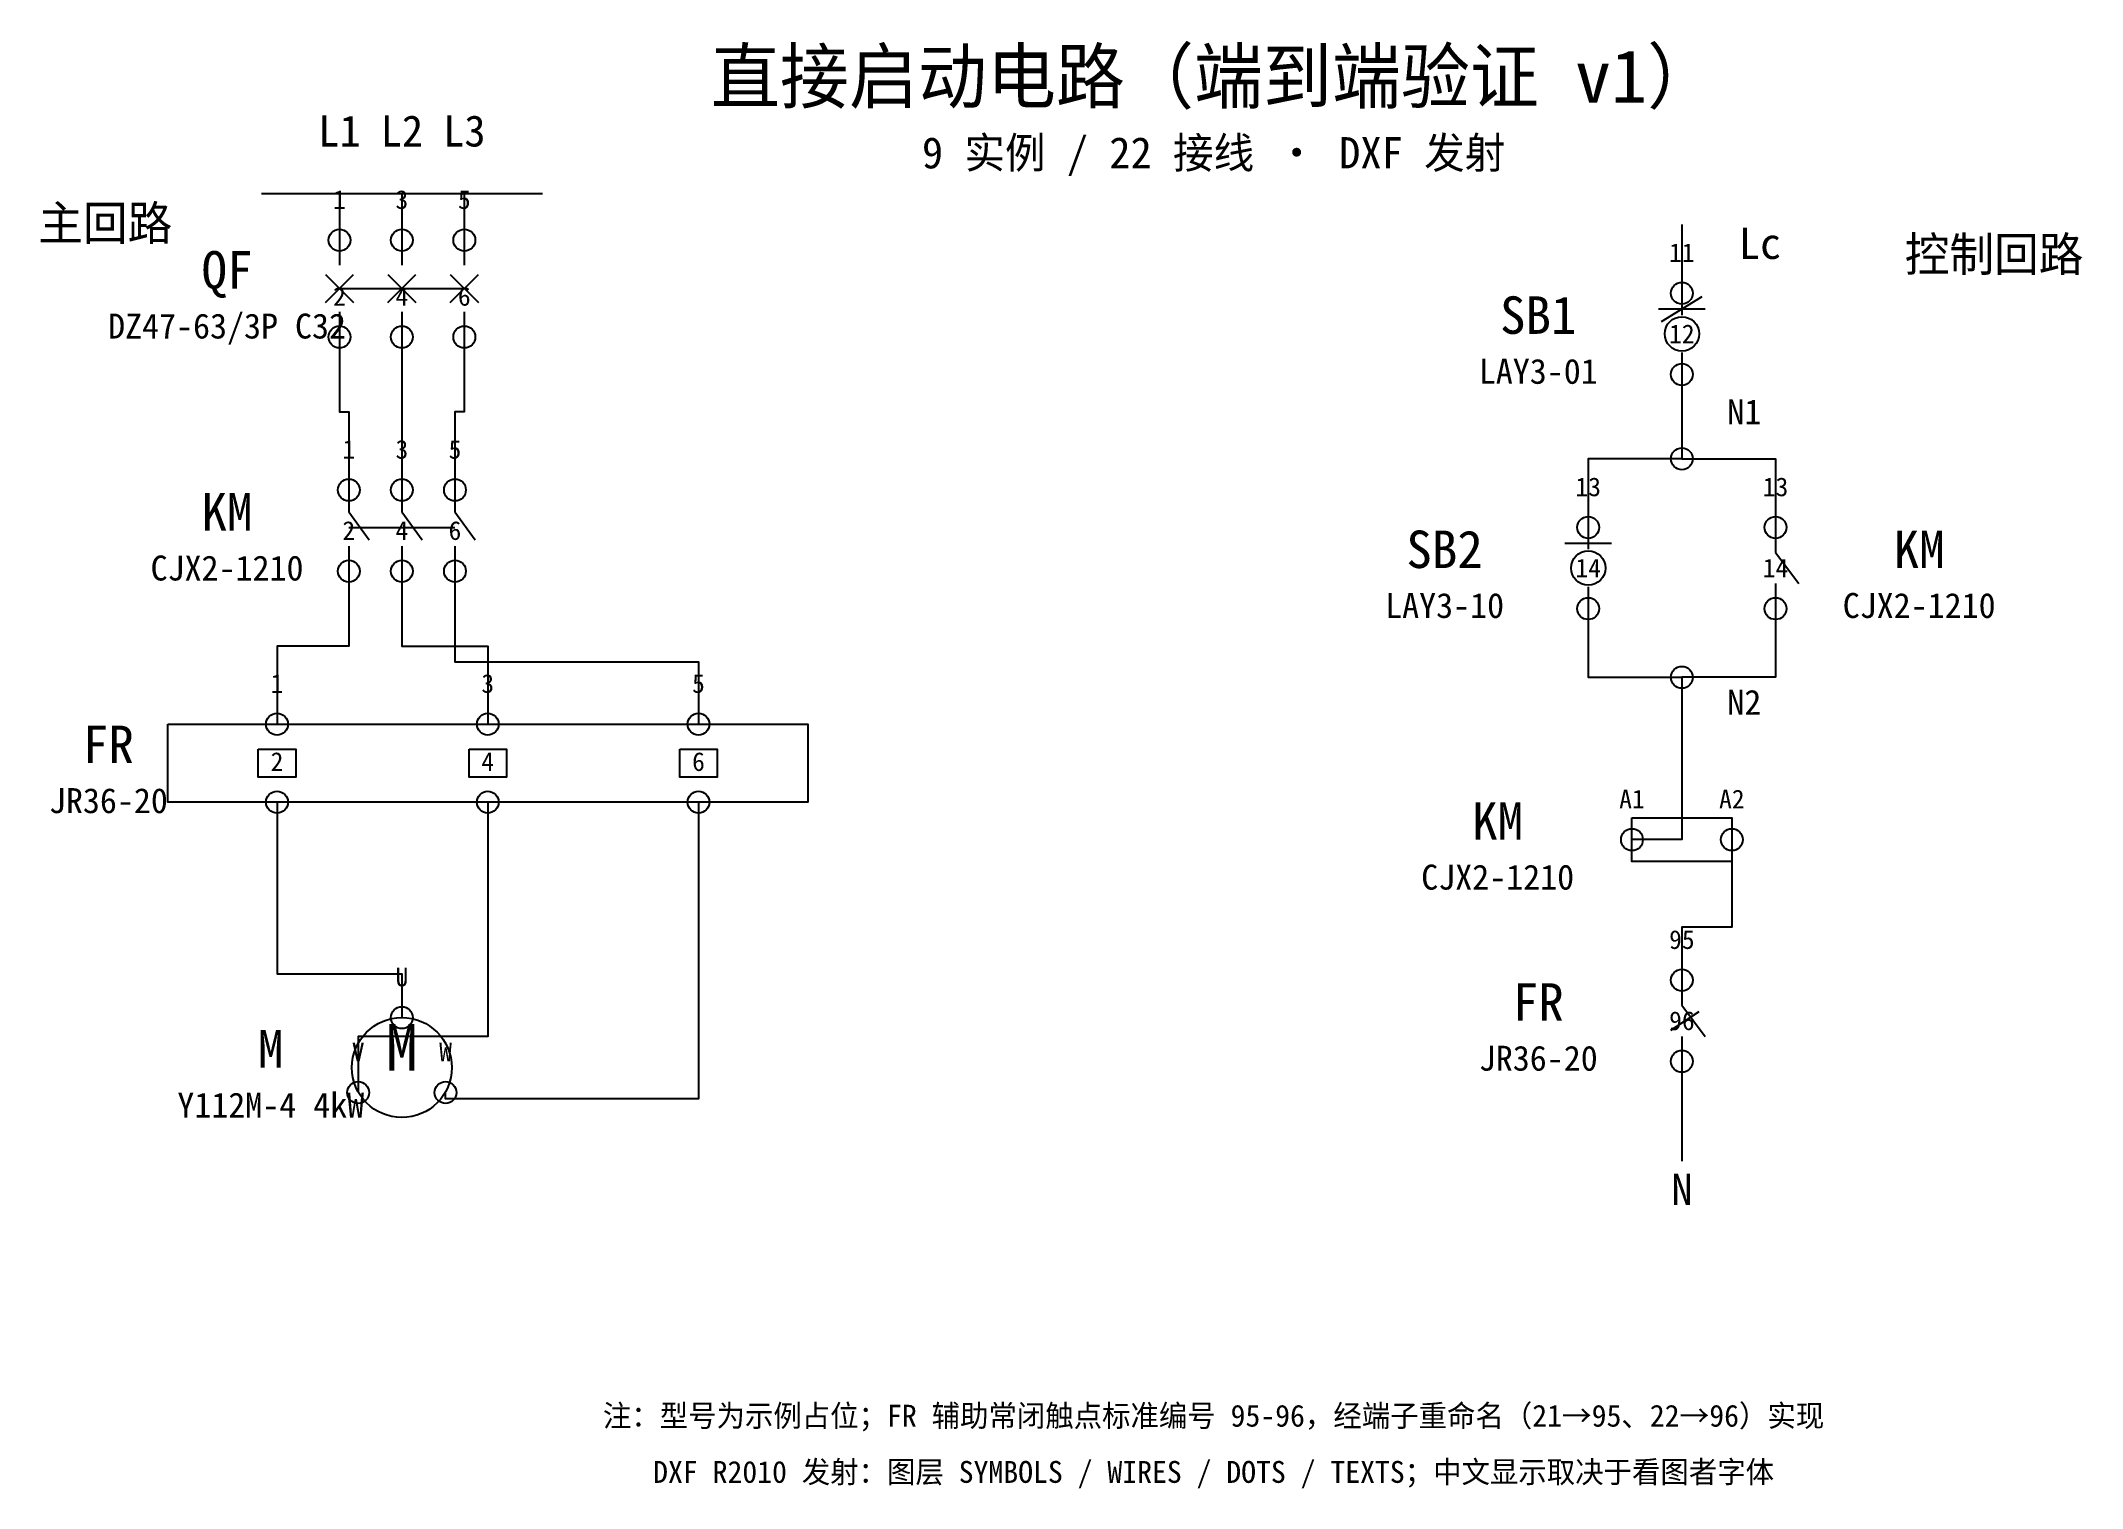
# Model space of a CAD drawing. Header units: metres. Extents: x 49 to 1356, y 71 to 998.
import ezdxf
from ezdxf.enums import TextEntityAlignment as Align

# ---------------------------------------------------------------- set-up
doc = ezdxf.new("R2010")
doc.units = ezdxf.units.M
doc.linetypes.add('DASHED', pattern=[0.4, 0.3, 0.1])
for name, color, linetype in [('DOTS', 1, 'Continuous'), ('SYMBOLS', 7, 'Continuous'), ('TEXTS', 2, 'Continuous'), ('WIRES', 7, 'Continuous')]:
    doc.layers.add(name, color=color, linetype=linetype)

msp = doc.modelspace()

# ---------------------------------------------------------------- linework, layer by layer
at = {"layer": 'DOTS'}
for centre in [(240, 870), (280, 870), (320, 870), (1100, 836), (240, 808), (280, 808), (320, 808), (1100, 784), (1100, 730), (246, 710), (280, 710), (314, 710), (1040, 686), (1160, 686), (246, 658), (280, 658), (314, 658), (1040, 634), (1160, 634), (1100, 590), (200, 560), (335, 560), (470, 560), (200, 510), (335, 510), (470, 510), (1068, 486), (1132, 486), (1100, 396), (280, 372), (1100, 344), (252, 324), (308, 324)]:
    msp.add_circle(centre, 7, dxfattribs=at)
at = {"layer": 'SYMBOLS'}
for p, q in [((240, 870), (240, 854)), ((280, 870), (280, 854)), ((320, 870), (320, 854)), ((231, 848), (249, 830)), ((231, 830), (249, 848)), ((271, 848), (289, 830)), ((271, 830), (289, 848)), ((311, 848), (329, 830)), ((311, 830), (329, 848)), ((240, 824), (240, 808)), ((280, 824), (280, 808)), ((320, 824), (320, 808)), ((1085, 826), (1115, 826)), ((1087, 818), (1113, 834)), ((1100, 836), (1100, 822)), ((1100, 798), (1100, 784)), ((246, 710), (246, 696)), ((280, 710), (280, 696)), ((314, 710), (314, 696)), ((246, 696), (259, 678)), ((280, 696), (293, 678)), ((314, 696), (327, 678)), ((1040, 686), (1040, 672)), ((1160, 686), (1160, 670)), ((246, 674), (246, 658)), ((280, 674), (280, 658)), ((314, 674), (314, 658)), ((1025, 676), (1055, 676)), ((1160, 670), (1175, 650)), ((1040, 648), (1040, 634)), ((1160, 650), (1160, 634)), ((1100, 396), (1100, 380)), ((1100, 380), (1115, 360)), ((1093, 364), (1111, 376)), ((1100, 360), (1100, 344))]:
    msp.add_line(p, q, dxfattribs=at)
at = {"layer": 'SYMBOLS', "linetype": 'DASHED'}
for p, q in [((240, 839), (320, 839)), ((246, 686), (314, 686))]:
    msp.add_line(p, q, dxfattribs=at)
at = {"layer": 'SYMBOLS'}
for points in [[(130, 560), (540, 560), (540, 510), (130, 510)], [(188, 544), (212, 544), (212, 526), (188, 526)], [(323, 544), (347, 544), (347, 526), (323, 526)], [(458, 544), (482, 544), (482, 526), (458, 526)], [(1068, 500), (1132, 500), (1132, 472), (1068, 472)]]:
    msp.add_lwpolyline(points, close=True, dxfattribs=at)
for centre, major_axis in [((1100, 810), (11, 0)), ((1040, 660), (11, 0)), ((280, 340), (32, 0))]:
    msp.add_ellipse(centre, major_axis=major_axis, ratio=1, dxfattribs=at)
at = {"layer": 'WIRES'}
for points in [[(190, 900), (370, 900)], [(240, 900), (240, 870)], [(280, 900), (280, 870)], [(320, 900), (320, 870)], [(1100, 880), (1100, 836)], [(240, 808), (240, 760), (246, 760), (246, 710)], [(280, 808), (280, 710)], [(320, 808), (320, 760), (314, 760), (314, 710)], [(1100, 784), (1100, 730)], [(1100, 730), (1040, 730), (1040, 686)], [(1100, 730), (1160, 730), (1160, 686)], [(246, 658), (246, 610), (200, 610), (200, 560)], [(280, 658), (280, 610), (335, 610), (335, 560)], [(314, 658), (314, 600), (470, 600), (470, 560)], [(1040, 634), (1040, 590), (1100, 590)], [(1160, 634), (1160, 590), (1100, 590)], [(1100, 590), (1100, 486), (1068, 486)], [(200, 510), (200, 400), (280, 400), (280, 372)], [(335, 510), (335, 360), (252, 360), (252, 324)], [(470, 510), (470, 320), (308, 320), (308, 324)], [(1132, 486), (1132, 430), (1100, 430), (1100, 396)], [(1100, 344), (1100, 280)]]:
    msp.add_lwpolyline(points, dxfattribs=at)

# ---------------------------------------------------------------- texts
at = {"layer": 'TEXTS', "color": 1}
for s, height, p in [('直接启动电路（端到端验证 v1）', 34, (800, 958)), ('L1', 20, (240, 930)), ('L2', 20, (280, 930)), ('L3', 20, (320, 930)), ('9 实例 / 22 接线 · DXF 发射', 20, (800, 916)), ('主回路', 22, (90, 870)), ('Lc', 20, (1150, 858)), ('控制回路', 22, (1300, 850)), ('N1', 16, (1140, 752)), ('N2', 16, (1140, 566)), ('N', 20, (1100, 252))]:
    msp.add_text(s, height=height, dxfattribs=at).set_placement(p, align=Align.CENTER)
at = {"layer": 'TEXTS', "color": 2}
for s, height, p in [('1', 12, (240, 890)), ('3', 12, (280, 890)), ('5', 12, (320, 890)), ('11', 12, (1100, 856)), ('2', 12, (240, 828)), ('4', 12, (280, 828)), ('6', 12, (320, 828)), ('12', 12, (1100, 804)), ('1', 12, (246, 730)), ('3', 12, (280, 730)), ('5', 12, (314, 730)), ('13', 12, (1040, 706)), ('13', 12, (1160, 706)), ('2', 12, (246, 678)), ('4', 12, (280, 678)), ('6', 12, (314, 678)), ('14', 12, (1040, 654)), ('14', 12, (1160, 654)), ('1', 12, (200, 580)), ('3', 12, (335, 580)), ('5', 12, (470, 580)), ('2', 12, (200, 530)), ('4', 12, (335, 530)), ('6', 12, (470, 530)), ('A1', 12, (1068, 506)), ('A2', 12, (1132, 506)), ('95', 12, (1100, 416)), ('U', 12, (280, 392)), ('M', 30, (280, 338)), ('96', 12, (1100, 364)), ('V', 12, (252, 344)), ('W', 12, (308, 344))]:
    msp.add_text(s, height=height, dxfattribs=at).set_placement(p, align=Align.CENTER)
at = {"layer": 'TEXTS', "color": 7}
for s, p in [('QF', (168, 839)), ('SB1', (1008, 810)), ('KM', (168, 684)), ('SB2', (948, 660)), ('KM', (1252, 660)), ('FR', (92, 535)), ('KM', (982, 486)), ('FR', (1008, 370)), ('M', (196, 340))]:
    msp.add_text(s, height=24, dxfattribs=at).set_placement(p, align=Align.CENTER)
at = {"layer": 'TEXTS', "color": 8}
for s, height, p in [('DZ47-63/3P C32', 16, (168, 807)), ('LAY3-01', 16, (1008, 778)), ('CJX2-1210', 16, (168, 652)), ('LAY3-10', 16, (948, 628)), ('CJX2-1210', 16, (1252, 628)), ('JR36-20', 16, (92, 503)), ('CJX2-1210', 16, (982, 454)), ('JR36-20', 16, (1008, 338)), ('Y112M-4 4kW', 16, (196, 308)), ('注：型号为示例占位；FR 辅助常闭触点标准编号 95-96，经端子重命名（21→95、22→96）实现', 14, (800, 110)), ('DXF R2010 发射：图层 SYMBOLS / WIRES / DOTS / TEXTS；中文显示取决于看图者字体', 14, (800, 74))]:
    msp.add_text(s, height=height, dxfattribs=at).set_placement(p, align=Align.CENTER)

doc.saveas('drawing.dxf')
